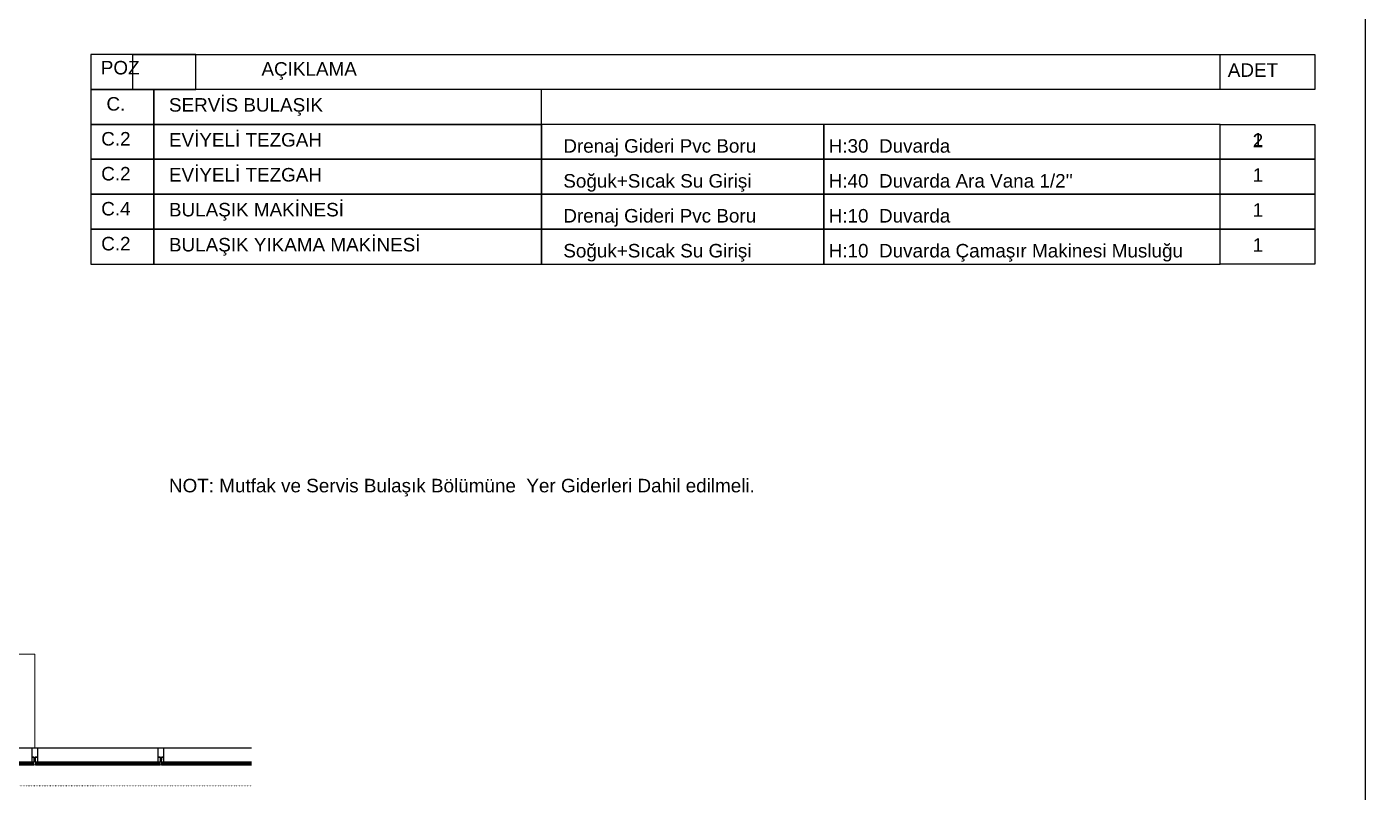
# Model space of a CAD drawing. Header units: centimetres. Extents: x 2289 to 5458, y 2057 to 4688.
# Drawn here: x 4185 to 5458, y 2750 to 3478 of the extents above; entities that cross this region are included whole.
import ezdxf
from ezdxf.enums import TextEntityAlignment as Align

# ---------------------------------------------------------------- set-up
doc = ezdxf.new("R2010")
doc.units = ezdxf.units.CM
doc.header["$LTSCALE"] = 50
doc.linetypes.add('DOT2', pattern=[0.125, 0, -0.125])
for name, color, linetype in [('ANTET', 250, 'Continuous'), ('BA_elev3', 8, 'Continuous'), ('BA_mat-alcipan-wr', 91, 'Continuous')]:
    doc.layers.add(name, color=color, linetype=linetype)
doc.layers.add('BA_MECVUT BİNA', color=252, linetype='Continuous', lineweight=5)
doc.layers.add('TES_ELK', color=230, linetype='Continuous', lineweight=25)
doc.styles.add('antet', font='arial.ttf')

# ---------------------------------------------------------------- blocks, each defined once
blk = doc.blocks.new('A$C5D8425B0')
at = {"layer": 'BA_MECVUT BİNA', "linetype": 'DOT2', "elevation": 0}
blk.add_lwpolyline([(4799, -4686), (4799, 300), (4799, 500), (-8649, 500), (-9887, 500), (-9887, 12692), (-9887, 12892), (-13347, 12892)], dxfattribs=at)
at = {"layer": 'BA_MECVUT BİNA', "elevation": 0}
blk.add_lwpolyline([(-10087, 300), (-10087, 300), (-10087, 12692), (-13347, 12693)], dxfattribs=at)
blk = doc.blocks.new('W4800-YENI')
for p, q in [((-1225, -160), (-2375, -160)), ((-25, -160), (-1175, -160)), ((2375, -160), (25, -160))]:
    blk.add_line(p, q)
for points in [[(-1208, 0), (-2392, 0), (-2392, -24), (-1208, -24)], [(-8, 0), (-1192, 0), (-1192, -24), (-8, -24)], [(1193, 0), (8, 0), (8, -24), (1193, -24)], [(1207, 0), (2392, 0), (2392, -24), (1207, -24)], [(-2395, -43), (-2395, -70), (-2375, -70), (-2375, -160), (-2425, -160), (-2425, -70), (-2405, -70), (-2405, -43)], [(-1195, -43), (-1195, -70), (-1175, -70), (-1175, -160), (-1225, -160), (-1225, -70), (-1205, -70), (-1205, -43)], [(5, -43), (5, -70), (25, -70), (25, -160), (-25, -160), (-25, -70), (-5, -70), (-5, -43)], [(1205, -43), (1205, -70), (1225, -70), (1225, -160), (1175, -160), (1175, -70), (1195, -70), (1195, -43)], [(2405, -43), (2405, -70), (2425, -70), (2425, -160), (2375, -160), (2375, -70), (2395, -70), (2395, -43)]]:
    blk.add_lwpolyline(points, close=True)
for points in [[(-2392, -6), (-1208, -6)], [(-2392, -18), (-1208, -18)], [(-2375, -24), (-2375, -70), (-2392, -70), (-2392, -24), (-2375, -24)], [(-1208, -24), (-1208, -70), (-1225, -70), (-1225, -24), (-1208, -24)], [(-1192, -6), (-8, -6)], [(-1192, -18), (-8, -18)], [(-1175, -24), (-1175, -70), (-1192, -70), (-1192, -24), (-1175, -24)], [(-8, -24), (-8, -70), (-25, -70), (-25, -24), (-8, -24)], [(8, -6), (1193, -6)], [(8, -18), (1193, -18)], [(25, -24), (25, -70), (8, -70), (8, -24), (25, -24)], [(1192, -24), (1192, -70), (1175, -70), (1175, -24), (1192, -24)], [(2392, -6), (1207, -6)], [(2392, -18), (1207, -18)], [(1225, -24), (1225, -70), (1208, -70), (1208, -24), (1225, -24)], [(2392, -24), (2392, -70), (2375, -70), (2375, -24), (2392, -24)]]:
    blk.add_lwpolyline(points)
blk = doc.blocks.new('W4590-YENI')
for p, q in [((-624, -160), (-2270, -160)), ((2270, -160), (-574, -160, 0))]:
    blk.add_line(p, q)
at = {"elevation": 0}
for points in [[(-606, 0), (-2288, 0), (-2288, -24), (-606, -24)], [(594, 0), (-591, 0), (-591, -24), (594, -24)], [(608, 0), (2288, 0), (2288, -24), (608, -24)], [(-2290, -43), (-2290, -70), (-2270, -70), (-2270, -160), (-2320, -160), (-2320, -70), (-2300, -70), (-2300, -43)], [(-594, -43), (-594, -70), (-574, -70), (-574, -160), (-624, -160), (-624, -70), (-604, -70), (-604, -43)], [(606, -43), (606, -70), (626, -70), (626, -160), (576, -160), (576, -70), (596, -70), (596, -43)], [(2300, -43), (2300, -70), (2320, -70), (2320, -160), (2270, -160), (2270, -70), (2290, -70), (2290, -43)]]:
    blk.add_lwpolyline(points, close=True, dxfattribs=at)
for points in [[(-2288, -6), (-606, -6)], [(-2288, -18), (-606, -18)], [(-2270, -24), (-2270, -70), (-2288, -70), (-2288, -24), (-2270, -24)], [(-606, -24), (-606, -70), (-624, -70), (-624, -24), (-606, -24)], [(-591, -6), (594, -6)], [(-591, -18), (594, -18)], [(-574, -24), (-574, -70), (-591, -70), (-591, -24), (-574, -24)], [(594, -24), (594, -70), (576, -70), (576, -24), (594, -24)], [(2288, -6), (608, -6)], [(2288, -18), (608, -18)], [(626, -24), (626, -70), (609, -70), (609, -24), (626, -24)], [(2288, -24), (2288, -70), (2270, -70), (2270, -24), (2288, -24)]]:
    blk.add_lwpolyline(points, dxfattribs=at)
blk = doc.blocks.new('A$C7CE37E3F')
for p, q in [((-6855, 13052), (-7691, 13052)), ((-5655, 13052), (-6805, 13052)), ((-4590, 13052), (-5605, 13052)), ((-4590, 12037), (-4590, 13052)), ((-4590, 6037), (-4590, 7187)), ((-4590, 1397), (-4590, 837))]:
    blk.add_line(p, q)
at = {"ltscale": 0.2}
blk.add_line((-4690, 12162), (-4690, 7212), dxfattribs=at)
for points in [[(-7691, 13188), (-6837, 13188), (-6837, 13212), (-7691, 13212)], [(-7691, 13206), (-6837, 13206)], [(-7691, 13194), (-6837, 13194)], [(-6837, 13188), (-6837, 13142), (-6855, 13142), (-6855, 13188), (-6837, 13188)], [(-6822, 13206), (-5637, 13206)], [(-6822, 13194), (-5637, 13194)], [(-6805, 13188), (-6805, 13142), (-6822, 13142), (-6822, 13188), (-6805, 13188)], [(-5637, 13188), (-5637, 13142), (-5655, 13142), (-5655, 13188), (-5637, 13188)], [(-5622, 13206), (-4437, 13206)], [(-5622, 13194), (-4437, 13194)], [(-5605, 13188), (-5605, 13142), (-5622, 13142), (-5622, 13188), (-5605, 13188)], [(-4454, 13187), (-4500, 13187), (-4500, 13204), (-4454, 13204), (-4454, 13187)], [(-4437, 13188), (-4437, 13142), (-4455, 13142), (-4455, 13188), (-4437, 13188)], [(-4448, 13204), (-4448, 12019)], [(-4436, 13204), (-4436, 12019)], [(-4454, 12019), (-4500, 12019), (-4500, 12037), (-4454, 12037), (-4454, 12019)], [(-4454, 7187), (-4500, 7187), (-4500, 7204), (-4454, 7204), (-4454, 7187)], [(-4448, 7204), (-4448, 6019)], [(-4436, 7204), (-4436, 6019)], [(-4454, 6019), (-4500, 6019), (-4500, 6037), (-4454, 6037), (-4454, 6019)], [(-4454, 1397), (-4500, 1397), (-4500, 1414), (-4454, 1414), (-4454, 1397)], [(-4448, 820), (-4448, 1415)], [(-4436, 820), (-4436, 1415)], [(-4454, 820), (-4500, 820), (-4500, 837), (-4454, 837), (-4454, 820)], [(-4500, 787), (-4500, 660)]]:
    blk.add_lwpolyline(points)
for points in [[(-6825, 13169), (-6825, 13142), (-6805, 13142), (-6805, 13052), (-6855, 13052), (-6855, 13142), (-6835, 13142), (-6835, 13169)], [(-5637, 13212), (-6822, 13212), (-6822, 13188), (-5637, 13188)], [(-5625, 13169), (-5625, 13142), (-5605, 13142), (-5605, 13052), (-5655, 13052), (-5655, 13142), (-5635, 13142), (-5635, 13169)], [(-4437, 13212), (-5622, 13212), (-5622, 13188), (-4437, 13188)], [(-4430, 12019), (-4430, 13204), (-4454, 13204), (-4454, 12019)], [(-5100, 12870), (-4593, 12870), (-4593, 12350), (-5100, 12350)], [(-4430, 6019), (-4430, 7204), (-4454, 7204), (-4454, 6019)], [(-5100, 6770), (-4595, 6770), (-4595, 6250), (-5100, 6250)], [(-4430, 1415), (-4430, 820), (-4454, 820), (-4454, 1415)], [(-4473, 807), (-4500, 807), (-4500, 787), (-4590, 787), (-4590, 837), (-4500, 837), (-4500, 817), (-4473, 817)], [(0, 520), (507, 520), (507, 0), (0, 0)]]:
    blk.add_lwpolyline(points, close=True)
at = {"rotation": 270}
for name, p in [('W4800-YENI', (-4430, 9612)), ('W4590-YENI', (-4430, 3717))]:
    blk.add_blockref(name, p, dxfattribs=at)

msp = doc.modelspace()

# ---------------------------------------------------------------- linework, layer by layer
at = {"layer": 'ANTET', "color": 251}
for points in [[(4246, 3418.4), (4346, 3418.4), (4346, 3451.7), (4246, 3451.7)], [(5410.6, 3418.4), (5320.6, 3418.4), (5320.6, 3451.7), (5410.6, 3451.7)], [(4246, 3385.2), (4305.8, 3385.2), (4305.8, 3418.5), (4246, 3418.5)], [(4246, 3385.2), (4305.8, 3385.2), (4305.8, 3418.4), (4246, 3418.4)], [(4305.8, 3385.2), (4674.9, 3385.2), (4674.9, 3418.4), (4305.8, 3418.4)], [(4246, 3352), (4305.8, 3352), (4305.8, 3385.2), (4246, 3385.2)], [(4246, 3352), (4305.8, 3352), (4305.8, 3385.2), (4246, 3385.2)], [(4246, 3352), (4305.8, 3352), (4305.8, 3385.2), (4246, 3385.2)], [(4305.8, 3352), (4674.9, 3352), (4674.9, 3385.2), (4305.8, 3385.2)], [(4305.8, 3385.2), (4674.9, 3385.2), (4674.9, 3352), (4305.8, 3352)], [(4305.8, 3352), (4674.9, 3352), (4674.9, 3385.2), (4305.8, 3385.2)], [(4305.8, 3352), (4674.9, 3352), (4674.9, 3385.2), (4305.8, 3385.2)], [(4305.8, 3352), (4674.9, 3352), (4674.9, 3385.2), (4305.8, 3385.2)], [(4674.9, 3352), (4943.3, 3352), (4943.3, 3385.2), (4674.9, 3385.2)], [(4674.9, 3352), (4943.3, 3352), (4943.3, 3385.2), (4674.9, 3385.2)], [(5320.6, 3385.2), (5410.6, 3385.2), (5410.6, 3352), (5320.6, 3352)], [(5320.6, 3385.2), (5410.6, 3385.2), (5410.6, 3352), (5320.6, 3352)], [(4246, 3318.8), (4305.8, 3318.8), (4305.8, 3352), (4246, 3352)], [(4246, 3318.8), (4305.8, 3318.8), (4305.8, 3352), (4246, 3352)], [(4246, 3318.8), (4305.8, 3318.8), (4305.8, 3352), (4246, 3352)], [(4246, 3318.8), (4305.8, 3318.8), (4305.8, 3352), (4246, 3352)], [(4246, 3318.8), (4305.8, 3318.8), (4305.8, 3352), (4246, 3352)], [(4246, 3318.8), (4305.8, 3318.8), (4305.8, 3352), (4246, 3352)], [(4305.8, 3318.8), (4674.9, 3318.8), (4674.9, 3352), (4305.8, 3352)], [(4305.8, 3318.8), (4674.9, 3318.8), (4674.9, 3352), (4305.8, 3352)], [(4305.8, 3318.8), (4674.9, 3318.8), (4674.9, 3352), (4305.8, 3352)], [(4305.8, 3318.8), (4674.9, 3318.8), (4674.9, 3352), (4305.8, 3352)], [(4305.8, 3318.8), (4674.9, 3318.8), (4674.9, 3352), (4305.8, 3352)], [(4305.8, 3318.8), (4674.9, 3318.8), (4674.9, 3352), (4305.8, 3352)], [(4305.8, 3318.8), (4674.9, 3318.8), (4674.9, 3352), (4305.8, 3352)], [(4674.9, 3318.8), (4943.3, 3318.8), (4943.3, 3352), (4674.9, 3352)], [(4674.9, 3318.8), (4943.3, 3318.8), (4943.3, 3352), (4674.9, 3352)], [(5320.6, 3352), (5410.6, 3352), (5410.6, 3318.8), (5320.6, 3318.8)], [(4246, 3285.6), (4305.8, 3285.6), (4305.8, 3318.8), (4246, 3318.8)], [(4246, 3285.6), (4305.8, 3285.6), (4305.8, 3318.8), (4246, 3318.8)], [(4246, 3285.6), (4305.8, 3285.6), (4305.8, 3318.8), (4246, 3318.8)], [(4246, 3285.6), (4305.8, 3285.6), (4305.8, 3318.8), (4246, 3318.8)], [(4246, 3285.6), (4305.8, 3285.6), (4305.8, 3318.8), (4246, 3318.8)], [(4246, 3285.6), (4305.8, 3285.6), (4305.8, 3318.8), (4246, 3318.8)], [(4246, 3285.6), (4305.8, 3285.6), (4305.8, 3318.8), (4246, 3318.8)], [(4246, 3285.6), (4305.8, 3285.6), (4305.8, 3318.8), (4246, 3318.8)], [(4246, 3285.6), (4305.8, 3285.6), (4305.8, 3318.8), (4246, 3318.8)], [(4305.8, 3285.6), (4674.9, 3285.6), (4674.9, 3318.8), (4305.8, 3318.8)], [(4305.8, 3318.8), (4674.9, 3318.8), (4674.9, 3285.6), (4305.8, 3285.6)], [(4305.8, 3285.6), (4674.9, 3285.6), (4674.9, 3318.8), (4305.8, 3318.8)], [(4305.8, 3285.6), (4674.9, 3285.6), (4674.9, 3318.8), (4305.8, 3318.8)], [(4305.8, 3285.6), (4674.9, 3285.6), (4674.9, 3318.8), (4305.8, 3318.8)], [(4305.8, 3285.6), (4674.9, 3285.6), (4674.9, 3318.8), (4305.8, 3318.8)], [(4305.8, 3285.6), (4674.9, 3285.6), (4674.9, 3318.8), (4305.8, 3318.8)], [(4305.8, 3285.6), (4674.9, 3285.6), (4674.9, 3318.8), (4305.8, 3318.8)], [(4305.8, 3285.6), (4674.9, 3285.6), (4674.9, 3318.8), (4305.8, 3318.8)], [(4305.8, 3285.6), (4674.9, 3285.6), (4674.9, 3318.8), (4305.8, 3318.8)], [(4305.8, 3285.6), (4674.9, 3285.6), (4674.9, 3318.8), (4305.8, 3318.8)], [(4305.8, 3285.6), (4674.9, 3285.6), (4674.9, 3318.8), (4305.8, 3318.8)], [(4674.9, 3285.6), (4943.3, 3285.6), (4943.3, 3318.8), (4674.9, 3318.8)], [(4674.9, 3285.6), (4943.3, 3285.6), (4943.3, 3318.8), (4674.9, 3318.8)], [(4674.9, 3285.6), (4943.3, 3285.6), (4943.3, 3318.8), (4674.9, 3318.8)], [(4674.9, 3285.6), (4943.3, 3285.6), (4943.3, 3318.8), (4674.9, 3318.8)], [(5320.6, 3318.8), (5410.6, 3318.8), (5410.6, 3285.6), (5320.6, 3285.6)], [(5320.6, 3318.8), (5410.6, 3318.8), (5410.6, 3285.6), (5320.6, 3285.6)], [(5320.6, 3318.8), (5410.6, 3318.8), (5410.6, 3285.6), (5320.6, 3285.6)], [(4246, 3252.4), (4305.8, 3252.4), (4305.8, 3285.6), (4246, 3285.6)], [(4246, 3252.4), (4305.8, 3252.4), (4305.8, 3285.6), (4246, 3285.6)], [(4246, 3252.4), (4305.8, 3252.4), (4305.8, 3285.6), (4246, 3285.6)], [(4246, 3252.4), (4305.8, 3252.4), (4305.8, 3285.6), (4246, 3285.6)], [(4246, 3252.4), (4305.8, 3252.4), (4305.8, 3285.6), (4246, 3285.6)], [(4246, 3252.4), (4305.8, 3252.4), (4305.8, 3285.6), (4246, 3285.6)], [(4305.8, 3252.4), (4674.9, 3252.4), (4674.9, 3285.6), (4305.8, 3285.6)], [(4305.8, 3252.4), (4674.9, 3252.4), (4674.9, 3285.6), (4305.8, 3285.6)], [(4305.8, 3252.4), (4674.9, 3252.4), (4674.9, 3285.6), (4305.8, 3285.6)], [(4305.8, 3252.4), (4674.9, 3252.4), (4674.9, 3285.6), (4305.8, 3285.6)], [(4305.8, 3252.4), (4674.9, 3252.4), (4674.9, 3285.6), (4305.8, 3285.6)], [(4305.8, 3252.4), (4674.9, 3252.4), (4674.9, 3285.6), (4305.8, 3285.6)], [(4305.8, 3252.4), (4674.9, 3252.4), (4674.9, 3285.6), (4305.8, 3285.6)], [(4674.9, 3252.4), (4943.3, 3252.4), (4943.3, 3285.6), (4674.9, 3285.6)], [(4674.9, 3252.4), (4943.3, 3252.4), (4943.3, 3285.6), (4674.9, 3285.6)], [(5320.6, 3285.6), (5410.6, 3285.6), (5410.6, 3252.4), (5320.6, 3252.4)]]:
    msp.add_lwpolyline(points, close=True, dxfattribs=at)
at = {"layer": 'BA_MECVUT BİNA'}
msp.add_lwpolyline([(4192.6, 2881.5), (4088.6, 2881.5), (4088.6, 2792.5), (4192.6, 2792.5)], close=True, dxfattribs=at)
at = {"layer": 'TES_ELK'}
for points in [[(5458.5, 2056.6), (2288.7, 2056.6), (2288.7, 4688.4), (5458.5, 4688.4)], [(4286, 3451.7), (5410.6, 3451.7), (5410.6, 3418.4), (4286, 3418.4)], [(5320.6, 3385.2), (4943.3, 3385.2), (4943.3, 3352), (5320.6, 3352)], [(5320.6, 3385.2), (4943.3, 3385.2), (4943.3, 3352), (5320.6, 3352)], [(5320.6, 3352), (4943.3, 3352), (4943.3, 3318.8), (5320.6, 3318.8)], [(5320.6, 3352), (4943.3, 3352), (4943.3, 3318.8), (5320.6, 3318.8)], [(5320.6, 3318.8), (4943.3, 3318.8), (4943.3, 3285.6), (5320.6, 3285.6)], [(5320.6, 3318.8), (4943.3, 3318.8), (4943.3, 3285.6), (5320.6, 3285.6)], [(5320.6, 3318.8), (4943.3, 3318.8), (4943.3, 3285.6), (5320.6, 3285.6)], [(5320.6, 3318.8), (4943.3, 3318.8), (4943.3, 3285.6), (5320.6, 3285.6)], [(5320.6, 3285.6), (4943.3, 3285.6), (4943.3, 3252.4), (5320.6, 3252.4)], [(5320.6, 3285.6), (4943.3, 3285.6), (4943.3, 3252.4), (5320.6, 3252.4)]]:
    msp.add_lwpolyline(points, close=True, dxfattribs=at)

# ---------------------------------------------------------------- block references
at = {"layer": 'BA_elev3', "xscale": 0.1, "yscale": 0.1, "zscale": 0.1, "rotation": 180}
msp.add_blockref('A$C7CE37E3F', (3629.6, 4097.7), dxfattribs=at)
at = {"layer": 'BA_mat-alcipan-wr', "xscale": 0.1, "yscale": 0.1, "zscale": 0.1, "rotation": 180}
msp.add_blockref('A$C5D8425B0', (3063.9, 4045.7), dxfattribs=at)

# ---------------------------------------------------------------- texts
at = {"layer": 'ANTET', "color": 251, "style": 'antet'}
for s, p in [('POZ', (4273.9, 3432.7)), ('C.', (4269.8, 3398.3)), ('C.2', (4269.8, 3365.1)), ('C.2', (4269.8, 3331.9)), ('C.4', (4269.8, 3298.6)), ('C.2', (4269.8, 3265.4))]:
    msp.add_text(s, height=12.84, dxfattribs=at).set_placement(p, align=Align.CENTER)
for s, height, p in [('AÇIKLAMA', 12.85, (4408.3, 3431.5)), ('ADET', 12.85, (5327.7, 3430.4)), ('SERVİS BULAŞIK', 12.846, (4320.3, 3397.3)), ('EVİYELİ TEZGAH', 12.846, (4320.3, 3364.1)), ('2', 12.8, (5351.4, 3363.5)), ('1', 12.8, (5351.4, 3364.3)), ('Drenaj Gideri Pvc Boru', 12.846, (4695.5, 3358.3)), ('H:30  Duvarda', 12.846, (4948, 3358.3)), ('EVİYELİ TEZGAH', 12.846, (4320.3, 3330.9)), ('Soğuk+Sıcak Su Girişi', 12.846, (4695.5, 3325.1)), ("H:40  Duvarda Ara Vana 1/2''", 12.846, (4948, 3325.1)), ('1', 12.8, (5351.4, 3330.7)), ('BULAŞIK MAKİNESİ', 12.846, (4320.3, 3297.7)), ('Drenaj Gideri Pvc Boru', 12.846, (4695.5, 3291.9)), ('H:10  Duvarda', 12.846, (4948, 3291.9)), ('1', 12.8, (5351.4, 3297.5)), ('BULAŞIK YIKAMA MAKİNESİ', 12.846, (4320.3, 3264.4)), ('1', 12.8, (5351.4, 3264.2)), ('Soğuk+Sıcak Su Girişi', 12.846, (4695.5, 3258.7)), ('H:10  Duvarda Çamaşır Makinesi Musluğu ', 12.846, (4948, 3258.7)), ('NOT: Mutfak ve Servis Bulaşık Bölümüne  Yer Giderleri Dahil edilmeli.', 12.846, (4320.3, 3035.4))]:
    msp.add_text(s, height=height, dxfattribs=at).set_placement(p)

doc.saveas('drawing.dxf')
